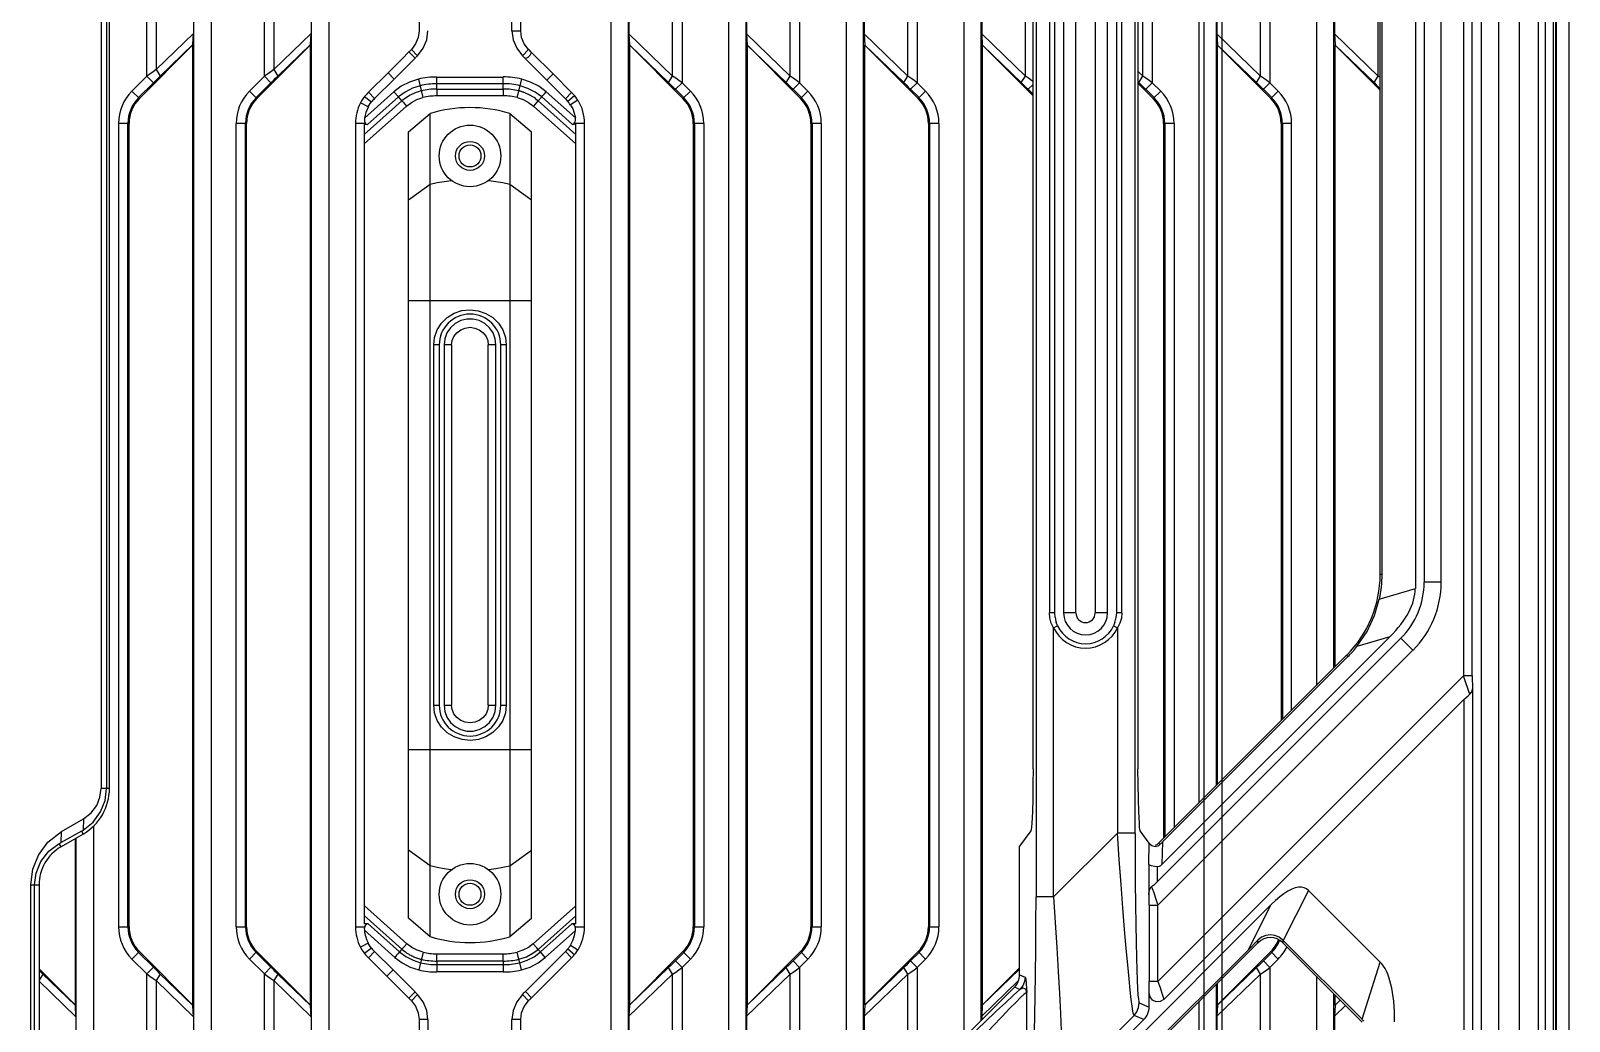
# Model space of a CAD drawing. Header units: millimetres. Extents: x -3132 to 28633, y 682 to 5849.
# Drawn here: x 25386 to 25560.9, y 2404.3 to 2517 of the extents above; entities that cross this region are included whole.
import ezdxf

# ---------------------------------------------------------------- set-up
doc = ezdxf.new("R2010")
doc.units = ezdxf.units.MM

# ---------------------------------------------------------------- blocks, each defined once
blk = doc.blocks.new('rtjg')
at = {"linetype": 'Continuous'}
for p, q in [((18739.39, 1763.81), (18739.39, 2763.81)), ((18736.69, 2026.71), (18736.69, 2500.91)), ((18737.58, 2500.5), (18737.58, 2027.12)), ((18737.87, 2027.12), (18737.87, 2500.5)), ((18733.7, 2496.98), (18733.7, 2030.64)), ((18731.37, 2031.98), (18731.37, 2495.64)), ((18729.37, 2494.41), (18729.37, 2033.21)), ((18678.76, 2431.12), (18678.76, 2096.5)), ((18690.02, 2103.73), (18690.02, 2423.89)), ((18572.44, 2418.77), (18572.44, 2108.85)), ((18573.06, 2418.77), (18573.06, 2108.85)), ((18728.37, 2121.65), (18728.37, 2405.97)), ((18721.89, 2396.04), (18721.89, 2131.58)), ((18722.89, 2395.32), (18722.89, 2132.3)), ((18643.79, 2258.81), (18643.79, 2053.72)), ((18645.78, 2055.71), (18645.78, 2257.99)), ((18657.16, 2256.52), (18657.16, 2067.09)), ((18659.15, 2069.08), (18659.15, 2255.85)), ((18718.1, 2133.2), (18718.1, 2254.72)), ((18582.99, 2019.79), (18582.99, 2251.81)), ((18584.99, 2018.72), (18584.99, 2251.81)), ((18596.36, 2019.79), (18596.36, 2251.81)), ((18598.36, 2018.72), (18598.36, 2251.81)), ((18630.42, 2251.81), (18630.42, 2040.35)), ((18632.41, 2042.34), (18632.41, 2251.81)), ((18670.53, 2252.06), (18670.53, 2080.46)), ((18672.52, 2082.45), (18672.52, 2251.81)), ((18697.27, 2251.81), (18697.27, 2107.2)), ((18699.26, 2109.19), (18699.26, 2251.81)), ((18710.64, 2251.81), (18710.64, 2120.57)), ((18712.63, 2122.56), (18712.63, 2251.81)), ((18573.39, 2108.85), (18573.39, 2249.82)), ((18678.43, 2111.08), (18678.43, 2241.54)), ((18690.35, 2241.54), (18690.35, 2111.08)), ((18724.83, 2132.3), (18724.83, 2234.73)), ((18727.37, 2234.4), (18727.37, 2121.65)), ((18577.64, 2189.87), (18577.64, 2225.54)), ((18591.01, 2189.87), (18591.01, 2225.54)), ((18637.43, 2189.9), (18637.43, 2225.5)), ((18638.5, 2226.27), (18638.5, 2189.13)), ((18650.8, 2189.9), (18650.8, 2225.5)), ((18651.87, 2226.27), (18651.87, 2189.13)), ((18664.17, 2189.9), (18664.17, 2225.5)), ((18665.24, 2226.27), (18665.24, 2189.13)), ((18677.54, 2189.9), (18677.54, 2225.5)), ((18690.91, 2189.9), (18690.91, 2225.5)), ((18691.98, 2226.27), (18691.98, 2189.13)), ((18704.28, 2189.9), (18704.28, 2225.5)), ((18705.35, 2226.27), (18705.35, 2189.13)), ((18578.71, 2224.76), (18578.71, 2190.64)), ((18592.08, 2224.76), (18592.08, 2190.64)), ((18582.95, 2220.67), (18582.95, 2194.74)), ((18596.32, 2220.67), (18596.32, 2194.74)), ((18608.61, 2220.36), (18608.61, 2195.05)), ((18619.16, 2195.05), (18619.16, 2220.35)), ((18620.16, 2195.05), (18620.16, 2220.36)), ((18632.47, 2220.71), (18632.47, 2194.7)), ((18645.84, 2220.71), (18645.84, 2194.7)), ((18659.21, 2220.71), (18659.21, 2194.7)), ((18672.58, 2220.71), (18672.58, 2194.7)), ((18699.32, 2220.71), (18699.32, 2194.7)), ((18712.69, 2220.71), (18712.69, 2194.7)), ((18680.27, 2218.81), (18680.27, 2128.81)), ((18680.89, 2128.81), (18680.89, 2218.81)), ((18681.89, 2218.81), (18681.89, 2128.81)), ((18683.3, 2128.81), (18683.3, 2218.81)), ((18685.47, 2218.81), (18685.47, 2128.81)), ((18686.89, 2128.81), (18686.89, 2218.81)), ((18687.89, 2218.81), (18687.89, 2128.81)), ((18688.51, 2128.81), (18688.51, 2218.81)), ((18717.89, 2133.2), (18717.89, 2206.46)), ((18717.65, 2189.9), (18717.65, 2204.93)), ((18582.95, 2194.74), (18578.71, 2190.64)), ((18582.88, 2193.48), (18582.95, 2194.74)), ((18596.32, 2194.74), (18592.08, 2190.64)), ((18596.25, 2193.48), (18596.32, 2194.74)), ((18619.16, 2195.05), (18620.16, 2195.05)), ((18637.43, 2189.9), (18632.47, 2194.7)), ((18632.47, 2194.7), (18632.54, 2193.43)), ((18650.8, 2189.9), (18645.84, 2194.7)), ((18645.84, 2194.7), (18645.91, 2193.43)), ((18664.17, 2189.9), (18659.21, 2194.7)), ((18659.21, 2194.7), (18659.28, 2193.43)), ((18677.54, 2189.9), (18672.58, 2194.7)), ((18672.58, 2194.7), (18672.65, 2193.43)), ((18704.28, 2189.9), (18699.32, 2194.7)), ((18699.32, 2194.7), (18699.39, 2193.43)), ((18717.65, 2189.9), (18712.69, 2194.7)), ((18712.69, 2194.7), (18712.76, 2193.43)), ((18576.79, 2187.34), (18582.85, 2193.4)), ((18579.17, 2189.9), (18582.88, 2193.48)), ((18582.85, 2193.4), (18582.88, 2193.48)), ((18582.85, 2193.4), (18582.85, 2084.22)), ((18590.16, 2187.34), (18596.22, 2193.4)), ((18592.54, 2189.9), (18596.25, 2193.48)), ((18596.22, 2193.4), (18596.25, 2193.48)), ((18596.22, 2193.4), (18596.22, 2084.22)), ((18607.44, 2192.64), (18608.14, 2191.93)), ((18608.42, 2192.21), (18607.72, 2192.91)), ((18620.35, 2192.21), (18621.05, 2192.92)), ((18623.83, 2190.14), (18621.39, 2192.59)), ((18632.55, 2193.43), (18636.97, 2189.16)), ((18632.56, 2193.41), (18638.61, 2187.34)), ((18632.56, 2084.22), (18632.56, 2193.41)), ((18645.92, 2193.43), (18650.34, 2189.16)), ((18645.93, 2193.41), (18651.98, 2187.34)), ((18645.93, 2084.22), (18645.93, 2193.41)), ((18659.29, 2193.43), (18663.71, 2189.16)), ((18659.3, 2193.41), (18665.35, 2187.34)), ((18659.3, 2084.22), (18659.3, 2193.41)), ((18672.66, 2193.43), (18677.08, 2189.16)), ((18672.67, 2193.41), (18678.43, 2187.64)), ((18672.67, 2084.22), (18672.67, 2193.41)), ((18699.4, 2193.43), (18703.82, 2189.16)), ((18699.41, 2193.41), (18705.46, 2187.34)), ((18699.41, 2109.33), (18699.41, 2193.41)), ((18712.77, 2193.43), (18717.19, 2189.16)), ((18712.78, 2193.41), (18717.89, 2188.29)), ((18712.78, 2122.7), (18712.78, 2193.41)), ((18578.71, 2190.64), (18579.17, 2189.9)), ((18592.08, 2190.64), (18592.54, 2189.9)), ((18620.68, 2191.88), (18623.12, 2189.43)), ((18690.91, 2189.9), (18690.35, 2190.45)), ((18577.64, 2189.87), (18575.95, 2188.18)), ((18576.7, 2187.44), (18578.39, 2189.12)), ((18578.39, 2189.12), (18577.64, 2189.87)), ((18591.01, 2189.87), (18589.32, 2188.18)), ((18590.07, 2187.44), (18591.76, 2189.12)), ((18591.76, 2189.12), (18591.01, 2189.87)), ((18605.07, 2190.26), (18602.84, 2188.05)), ((18603.54, 2187.33), (18605.78, 2189.56)), ((18605.78, 2189.56), (18605.07, 2190.26)), ((18608.53, 2189.56), (18609.04, 2187.46)), ((18618.16, 2189.01), (18610.61, 2189.01)), ((18610.61, 2188.41), (18610.61, 2189.01)), ((18610.62, 2189.79), (18618.16, 2189.79)), ((18618.16, 2188.41), (18618.16, 2189.01)), ((18619.76, 2187.45), (18620.28, 2189.55)), ((18623.12, 2189.43), (18623.83, 2190.14)), ((18623.12, 2189.43), (18625.24, 2187.31)), ((18625.95, 2188.03), (18623.83, 2190.14)), ((18636.97, 2189.16), (18637.43, 2189.9)), ((18638.5, 2189.13), (18637.76, 2188.39)), ((18639.45, 2188.18), (18638.5, 2189.13)), ((18650.34, 2189.16), (18650.8, 2189.9)), ((18651.87, 2189.13), (18651.13, 2188.39)), ((18652.82, 2188.18), (18651.87, 2189.13)), ((18663.71, 2189.16), (18664.17, 2189.9)), ((18665.24, 2189.13), (18664.5, 2188.39)), ((18666.19, 2188.18), (18665.24, 2189.13)), ((18677.08, 2189.16), (18677.54, 2189.9)), ((18678.43, 2188.94), (18677.87, 2188.39)), ((18690.35, 2189.08), (18692.09, 2187.34)), ((18690.45, 2189.16), (18690.91, 2189.9)), ((18691.98, 2189.13), (18691.24, 2188.39)), ((18692.93, 2188.18), (18691.98, 2189.13)), ((18703.82, 2189.16), (18704.28, 2189.9)), ((18705.35, 2189.13), (18704.61, 2188.39)), ((18706.3, 2188.18), (18705.35, 2189.13)), ((18717.19, 2189.16), (18717.65, 2189.9)), ((18717.89, 2189.74), (18717.65, 2189.9)), ((18575.95, 2188.18), (18576.79, 2187.34)), ((18589.32, 2188.18), (18590.16, 2187.34)), ((18602.36, 2183.23), (18606.64, 2187.07)), ((18602.4, 2187.56), (18603.19, 2186.95)), ((18605.73, 2188.1), (18602.41, 2185.12)), ((18606.24, 2187.52), (18602.73, 2184.37)), ((18603.54, 2187.33), (18602.84, 2188.05)), ((18605.73, 2188.1), (18606.24, 2187.52)), ((18606.64, 2187.07), (18606.24, 2187.52)), ((18606.64, 2187.07), (18606.79, 2186.91)), ((18606.79, 2186.91), (18607.16, 2186.49)), ((18610.61, 2188.41), (18618.16, 2188.41)), ((18618.17, 2187.63), (18610.61, 2187.63)), ((18622, 2186.91), (18621.62, 2186.49)), ((18622.14, 2187.08), (18622, 2186.91)), ((18622.14, 2187.08), (18622.54, 2187.52)), ((18622.14, 2187.08), (18626.42, 2183.25)), ((18626.04, 2184.39), (18622.54, 2187.52)), ((18626.37, 2185.15), (18623.06, 2188.11)), ((18625.24, 2187.31), (18625.95, 2188.03)), ((18625.5, 2187.04), (18626.26, 2187.68)), ((18626.67, 2187.14), (18625.82, 2186.61)), ((18637.76, 2188.39), (18638.71, 2187.44)), ((18638.61, 2187.34), (18639.45, 2188.18)), ((18651.13, 2188.39), (18652.08, 2187.44)), ((18651.98, 2187.34), (18652.82, 2188.18)), ((18664.5, 2188.39), (18665.45, 2187.44)), ((18665.35, 2187.34), (18666.19, 2188.18)), ((18677.87, 2188.39), (18678.43, 2187.83)), ((18691.24, 2188.39), (18692.19, 2187.44)), ((18692.09, 2187.34), (18692.93, 2188.18)), ((18704.61, 2188.39), (18705.56, 2187.44)), ((18705.46, 2187.34), (18706.3, 2188.18)), ((18602.82, 2186.38), (18601.93, 2186.84)), ((18602.36, 2182.18), (18607.16, 2186.49)), ((18607.39, 2183.54), (18609.85, 2185.64)), ((18609.85, 2091.98), (18609.85, 2185.64)), ((18618.92, 2185.65), (18621.39, 2183.55)), ((18618.92, 2185.65), (18618.92, 2091.97)), ((18621.62, 2186.49), (18626.42, 2182.2)), ((18575.62, 2184.51), (18574.44, 2184.51)), ((18574.44, 2093.11), (18574.44, 2184.51)), ((18575.49, 2093.11), (18575.49, 2184.51)), ((18575.62, 2093.11), (18575.62, 2184.51)), ((18588.99, 2184.51), (18587.81, 2184.51)), ((18587.81, 2093.11), (18587.81, 2184.51)), ((18588.86, 2093.11), (18588.86, 2184.51)), ((18588.99, 2093.11), (18588.99, 2184.51)), ((18602.5, 2184.51), (18601.36, 2184.51)), ((18601.36, 2184.51), (18601.36, 2093.11)), ((18602.36, 2184.43), (18602.73, 2184.37)), ((18602.36, 2184.43), (18602.36, 2093.45)), ((18607.39, 2094.07), (18607.39, 2183.54)), ((18621.39, 2094.06), (18621.39, 2183.55)), ((18626.04, 2184.39), (18626.42, 2184.46)), ((18627.42, 2184.51), (18626.25, 2184.51)), ((18626.42, 2093.43), (18626.42, 2184.46)), ((18627.42, 2093.11), (18627.42, 2184.5)), ((18640.97, 2184.51), (18639.78, 2184.51)), ((18639.78, 2184.51), (18639.78, 2093.11)), ((18639.92, 2184.51), (18639.92, 2093.11)), ((18640.97, 2184.51), (18640.97, 2093.11)), ((18654.34, 2184.51), (18653.15, 2184.51)), ((18653.15, 2184.51), (18653.15, 2093.11)), ((18653.29, 2184.51), (18653.29, 2093.11)), ((18654.34, 2184.51), (18654.34, 2093.11)), ((18667.71, 2184.51), (18666.52, 2184.51)), ((18666.52, 2184.51), (18666.52, 2093.11)), ((18666.66, 2184.51), (18666.66, 2093.11)), ((18667.71, 2184.51), (18667.71, 2093.11)), ((18694.45, 2184.51), (18693.26, 2184.51)), ((18693.26, 2184.51), (18693.26, 2103.19)), ((18693.4, 2184.51), (18693.4, 2103.33)), ((18694.45, 2184.51), (18694.45, 2104.38)), ((18707.82, 2184.51), (18706.63, 2184.51)), ((18706.63, 2184.51), (18706.63, 2116.56)), ((18706.77, 2184.51), (18706.77, 2116.7)), ((18707.82, 2117.75), (18707.82, 2184.51)), ((18607.39, 2175.81), (18609.85, 2177.58)), ((18618.92, 2177.59), (18621.39, 2175.82)), ((18621.39, 2164.34), (18607.39, 2164.34)), ((18610.89, 2159.31), (18610.27, 2159.31)), ((18610.27, 2118.31), (18610.27, 2159.31)), ((18610.89, 2159.31), (18610.89, 2118.31)), ((18612.3, 2159.31), (18611.44, 2159.31)), ((18611.44, 2159.31), (18611.44, 2118.31)), ((18612.3, 2159.31), (18612.3, 2118.31)), ((18617.34, 2159.31), (18616.47, 2159.31)), ((18616.47, 2118.31), (18616.47, 2159.31)), ((18617.34, 2118.31), (18617.34, 2159.31)), ((18618.51, 2159.31), (18617.89, 2159.31)), ((18617.89, 2118.31), (18617.89, 2159.31)), ((18618.51, 2159.31), (18618.51, 2118.31)), ((18718.1, 2133.2), (18717.89, 2133.2)), ((18717.79, 2130.38), (18721.89, 2131.58)), ((18724.83, 2132.3), (18722.89, 2132.3)), ((18680.89, 2128.81), (18680.27, 2128.81)), ((18680.32, 2128.24), (18680.27, 2128.81)), ((18680.49, 2127.67), (18680.32, 2128.24)), ((18680.76, 2127.13), (18680.49, 2127.67)), ((18680.93, 2128.29), (18680.89, 2128.81)), ((18681.21, 2127.34), (18681.05, 2127.75)), ((18683.3, 2128.81), (18681.89, 2128.81)), ((18686.89, 2128.81), (18685.47, 2128.81)), ((18687.72, 2127.74), (18687.57, 2127.34)), ((18687.89, 2128.81), (18687.85, 2128.29)), ((18688.51, 2128.81), (18687.89, 2128.81)), ((18688.29, 2127.67), (18688.02, 2127.13)), ((18688.46, 2128.23), (18688.29, 2127.67)), ((18688.51, 2128.81), (18688.46, 2128.23)), ((18680.76, 2127.13), (18681.21, 2127.34)), ((18680.76, 2096.5), (18680.76, 2127.13)), ((18687.57, 2127.34), (18688.02, 2127.13)), ((18688.02, 2127.13), (18688.02, 2103.76)), ((18692.57, 2098.26), (18720.25, 2125.94)), ((18718.99, 2126.09), (18693.08, 2100.18)), ((18718.99, 2126.09), (18715.24, 2124.99)), ((18720.25, 2125.94), (18721.62, 2124.57)), ((18721.62, 2124.57), (18692.62, 2095.57)), ((18692.68, 2102.61), (18714.08, 2124.01)), ((18714.08, 2124.01), (18714.23, 2123.85)), ((18693.14, 2102.76), (18714.23, 2123.85)), ((18692.62, 2086.9), (18727.37, 2121.65)), ((18728.37, 2121.65), (18727.37, 2121.65)), ((18727.64, 2120.86), (18727.37, 2121.65)), ((18728.42, 2034.83), (18728.42, 2120.48)), ((18728.42, 2120.35), (18728.42, 2120.48)), ((18728.42, 2120.35), (18728.42, 2120.48)), ((18727.42, 2118.96), (18693.28, 2084.82)), ((18727.42, 2118.96), (18727.42, 2034.29)), ((18728.1, 2119.57), (18728.3, 2119.84)), ((18610.27, 2118.31), (18610.89, 2118.31)), ((18611.44, 2118.31), (18612.3, 2118.31)), ((18616.47, 2118.31), (18617.34, 2118.31)), ((18617.89, 2118.31), (18618.51, 2118.31)), ((18607.39, 2113.28), (18621.39, 2113.28)), ((18573.39, 2108.85), (18572.44, 2108.85)), ((18567.94, 2103.94), (18570.44, 2105.39)), ((18570.44, 2105.39), (18570.4, 2104.09)), ((18570.39, 2103.65), (18567.89, 2102.21)), ((18570.2, 2103.98), (18567.9, 2102.71)), ((18567.9, 2102.71), (18567.94, 2103.94)), ((18569.48, 2103.13), (18569.48, 2084.22)), ((18569.62, 2019.79), (18569.62, 2103.21)), ((18570.2, 2103.98), (18570.39, 2103.65)), ((18571.62, 2018.72), (18571.62, 2104.6)), ((18678.18, 2104.03), (18676.89, 2102.28)), ((18680.76, 2096.5), (18688.02, 2103.76)), ((18690.02, 2103.76), (18688.02, 2103.76)), ((18691.63, 2102.62), (18690.6, 2104.03)), ((18567.67, 2102.58), (18567.9, 2102.71)), ((18567.89, 2102.21), (18567.67, 2102.58)), ((18609.85, 2100.04), (18607.39, 2101.81)), ((18621.39, 2101.8), (18618.92, 2100.02)), ((18676.89, 2087.64), (18676.89, 2102.28)), ((18691.58, 2100.25), (18691.63, 2102.62)), ((18691.77, 2102.48), (18691.92, 2102.37)), ((18692.32, 2102.26), (18692.64, 2102.33)), ((18692.68, 2102.61), (18692.88, 2102.49)), ((18693.14, 2102.76), (18693.08, 2100.18)), ((18691.58, 2100.25), (18691.58, 2096.75)), ((18692.57, 2098.26), (18692.57, 2099.94)), ((18564.44, 2097.88), (18565.39, 2097.88)), ((18564.44, 1996.7), (18564.44, 2097.88)), ((18564.87, 1996.7), (18564.87, 2097.88)), ((18565.39, 2097.88), (18565.39, 1996.7)), ((18680.76, 2096.5), (18678.76, 2096.5)), ((18691.58, 2096.75), (18691.58, 2096.88)), ((18691.58, 2096.87), (18691.58, 2096.75)), ((18692.36, 2096.36), (18692.62, 2095.57)), ((18709.75, 2097.25), (18706.87, 2091.54)), ((18709.75, 2097.25), (18717.9, 2089.1)), ((18607.2, 2091.17), (18602.36, 2095.51)), ((18606.65, 2090.55), (18602.36, 2094.39)), ((18620.39, 2010.52), (18705.46, 2095.59)), ((18626.42, 2095.49), (18621.58, 2091.16)), ((18626.42, 2094.37), (18622.13, 2090.54)), ((18691.63, 2095.57), (18692.62, 2095.57)), ((18691.63, 2095.57), (18691.63, 2086.9)), ((18692.62, 2086.9), (18692.62, 2095.57)), ((18702.9, 2090.5), (18705.46, 2095.59)), ((18574.44, 2093.11), (18575.62, 2093.11)), ((18587.81, 2093.11), (18588.99, 2093.11)), ((18601.36, 2093.11), (18602.41, 2093.11)), ((18602.8, 2093.45), (18602.36, 2093.45)), ((18602.38, 2092.72), (18605.83, 2089.62)), ((18602.8, 2093.45), (18606.38, 2090.24)), ((18609.85, 2091.98), (18607.39, 2094.07)), ((18621.39, 2094.06), (18618.92, 2091.97)), ((18622.4, 2090.24), (18625.97, 2093.43)), ((18622.95, 2089.61), (18626.4, 2092.69)), ((18626.42, 2093.43), (18625.97, 2093.43)), ((18626.36, 2093.11), (18627.42, 2093.11)), ((18639.78, 2093.11), (18640.97, 2093.11)), ((18653.15, 2093.11), (18654.34, 2093.11)), ((18666.52, 2093.11), (18667.71, 2093.11)), ((18602.82, 2091.24), (18601.93, 2090.78)), ((18603.19, 2090.67), (18602.4, 2090.05)), ((18606.65, 2090.55), (18606.8, 2090.71)), ((18606.8, 2090.71), (18607.2, 2091.17)), ((18621.98, 2090.71), (18621.58, 2091.16)), ((18622.13, 2090.54), (18621.98, 2090.71)), ((18622.74, 2010.34), (18703.24, 2090.84)), ((18703.99, 2091.29), (18622.97, 2010.27)), ((18625.82, 2091), (18626.67, 2090.48)), ((18703.99, 2091.29), (18703.99, 2091.6)), ((18706.82, 2091.59), (18706.82, 2091.29)), ((18715.84, 2082.27), (18706.82, 2091.29)), ((18706.87, 2091.54), (18715.83, 2082.58)), ((18576.79, 2090.28), (18575.95, 2089.44)), ((18575.95, 2089.44), (18577.64, 2087.75)), ((18578.39, 2088.5), (18576.7, 2090.18)), ((18582.85, 2084.22), (18576.79, 2090.28)), ((18590.16, 2090.28), (18589.32, 2089.44)), ((18589.32, 2089.44), (18591.01, 2087.75)), ((18591.76, 2088.5), (18590.07, 2090.18)), ((18596.22, 2084.22), (18590.16, 2090.28)), ((18603.54, 2090.28), (18602.85, 2089.56)), ((18602.85, 2089.56), (18604.93, 2087.49)), ((18605.64, 2088.2), (18603.54, 2090.28)), ((18606.65, 2090.55), (18606.38, 2090.24)), ((18609.05, 2090.22), (18608.56, 2088.2)), ((18608.78, 2089.43), (18608.85, 2089.41)), ((18610.61, 2090.04), (18618.17, 2090.04)), ((18618.16, 2089.21), (18610.61, 2089.21)), ((18610.61, 2089.21), (18610.61, 2088.8)), ((18618.16, 2089.21), (18618.16, 2088.8)), ((18620.24, 2088.21), (18619.75, 2090.22)), ((18625.24, 2090.3), (18620.69, 2085.75)), ((18621.39, 2085.04), (18625.94, 2089.59)), ((18622.13, 2090.54), (18622.4, 2090.24)), ((18622.95, 2089.61), (18622.4, 2090.24)), ((18625.24, 2090.3), (18625.94, 2089.59)), ((18625.5, 2090.58), (18626.26, 2089.94)), ((18638.61, 2090.28), (18632.56, 2084.22)), ((18638.71, 2090.18), (18637.76, 2089.23)), ((18637.76, 2089.23), (18638.5, 2088.49)), ((18638.5, 2088.49), (18639.45, 2089.44)), ((18639.45, 2089.44), (18638.61, 2090.28)), ((18651.98, 2090.28), (18645.93, 2084.22)), ((18652.08, 2090.18), (18651.13, 2089.23)), ((18651.13, 2089.23), (18651.87, 2088.49)), ((18651.87, 2088.49), (18652.82, 2089.44)), ((18652.82, 2089.44), (18651.98, 2090.28)), ((18665.35, 2090.28), (18659.3, 2084.22)), ((18665.45, 2090.18), (18664.5, 2089.23)), ((18664.5, 2089.23), (18665.24, 2088.49)), ((18665.24, 2088.49), (18666.19, 2089.44)), ((18666.19, 2089.44), (18665.35, 2090.28)), ((18705.46, 2090.28), (18699.41, 2084.22)), ((18705.56, 2090.18), (18704.61, 2089.23)), ((18704.61, 2089.23), (18705.35, 2088.49)), ((18705.35, 2088.49), (18706.3, 2089.44)), ((18706.3, 2089.44), (18705.46, 2090.28)), ((18715.83, 2082.58), (18717.9, 2089.1)), ((18569.48, 2084.22), (18565.39, 2088.31)), ((18565.8, 2087.72), (18565.39, 2087.05)), ((18569.51, 2084.14), (18565.8, 2087.72)), ((18577.64, 2087.75), (18578.39, 2088.5)), ((18577.64, 2052.08), (18577.64, 2087.75)), ((18579.17, 2087.72), (18578.71, 2086.98)), ((18582.88, 2084.14), (18579.17, 2087.72)), ((18591.01, 2087.75), (18591.76, 2088.5)), ((18591.01, 2052.08), (18591.01, 2087.75)), ((18592.54, 2087.72), (18592.08, 2086.98)), ((18596.25, 2084.14), (18592.54, 2087.72)), ((18605.64, 2088.2), (18604.93, 2087.49)), ((18604.93, 2087.49), (18607.43, 2084.99)), ((18608.14, 2085.7), (18605.64, 2088.2)), ((18610.61, 2088.8), (18618.16, 2088.8)), ((18618.16, 2087.97), (18610.62, 2087.97)), ((18632.47, 2082.92), (18637.43, 2087.71)), ((18636.97, 2088.46), (18632.54, 2084.19)), ((18637.43, 2087.71), (18636.97, 2088.46)), ((18637.43, 2052.12), (18637.43, 2087.71)), ((18638.5, 2088.49), (18638.5, 2051.34)), ((18645.84, 2082.92), (18650.8, 2087.71)), ((18650.34, 2088.46), (18645.91, 2084.19)), ((18650.8, 2087.71), (18650.34, 2088.46)), ((18650.8, 2060.73), (18650.8, 2087.71)), ((18651.87, 2088.49), (18651.87, 2061.8)), ((18659.21, 2082.92), (18664.17, 2087.71)), ((18663.71, 2088.46), (18659.28, 2084.19)), ((18664.17, 2087.71), (18663.71, 2088.46)), ((18664.17, 2074.1), (18664.17, 2087.71)), ((18665.24, 2088.49), (18665.24, 2075.17)), ((18676.89, 2088.27), (18672.65, 2084.19)), ((18676.89, 2088.44), (18672.67, 2084.22)), ((18676.89, 2087.64), (18677.51, 2087.38)), ((18699.32, 2082.92), (18704.28, 2087.71)), ((18703.82, 2088.46), (18699.39, 2084.19)), ((18704.28, 2087.71), (18703.82, 2088.46)), ((18704.28, 2052.12), (18704.28, 2087.71)), ((18705.35, 2088.49), (18705.35, 2051.34)), ((18710.64, 2087.47), (18710.64, 2018.72)), ((18565.39, 2086.93), (18569.58, 2082.88)), ((18578.71, 2086.98), (18582.95, 2082.88)), ((18578.71, 2086.98), (18578.71, 2052.85)), ((18592.08, 2086.98), (18596.32, 2082.88)), ((18592.08, 2086.98), (18592.08, 2052.85)), ((18608.14, 2085.7), (18607.43, 2084.99)), ((18608.42, 2085.41), (18607.72, 2084.7)), ((18620.35, 2085.41), (18621.05, 2084.7)), ((18620.69, 2085.75), (18621.39, 2085.04)), ((18625.47, 2035.39), (18676.3, 2086.23)), ((18672.58, 2082.92), (18676.74, 2086.94)), ((18676.92, 2085.97), (18676.3, 2086.23)), ((18677.72, 2074.88), (18677.72, 2085.64)), ((18691.61, 2083.98), (18691.61, 2085.62)), ((18692.62, 2086.9), (18691.63, 2086.9)), ((18699.26, 2019.79), (18699.26, 2086.56)), ((18699.41, 2084.22), (18699.41, 2086.71)), ((18712.63, 2019.79), (18712.63, 2085.48)), ((18569.48, 2084.22), (18569.51, 2084.14)), ((18569.58, 2082.88), (18569.51, 2084.14)), ((18582.85, 2084.22), (18582.88, 2084.14)), ((18582.95, 2082.88), (18582.88, 2084.14)), ((18596.22, 2084.22), (18596.25, 2084.14)), ((18596.32, 2082.88), (18596.25, 2084.14)), ((18632.54, 2084.19), (18632.47, 2082.92)), ((18632.56, 2084.22), (18632.54, 2084.19)), ((18645.91, 2084.19), (18645.84, 2082.92)), ((18645.93, 2084.22), (18645.91, 2084.19)), ((18659.28, 2084.19), (18659.21, 2082.92)), ((18659.3, 2084.22), (18659.28, 2084.19)), ((18672.65, 2084.19), (18672.58, 2082.92)), ((18672.67, 2084.22), (18672.65, 2084.19)), ((18690.48, 2084.45), (18690.49, 2084.44)), ((18690.49, 2084.44), (18691.61, 2083.98)), ((18697.27, 2084.57), (18697.27, 2018.72)), ((18699.39, 2084.19), (18699.32, 2082.92)), ((18699.41, 2084.22), (18699.39, 2084.19)), ((18712.76, 2084.19), (18712.69, 2082.92)), ((18712.69, 2082.92), (18713.96, 2084.15)), ((18713.36, 2084.76), (18712.76, 2084.19)), ((18712.78, 2084.22), (18712.76, 2084.19)), ((18712.78, 2084.22), (18712.78, 2085.33)), ((18569.58, 2082.88), (18569.58, 2056.95)), ((18691.03, 2082.57), (18574.07, 1965.61)), ((18582.95, 2082.88), (18582.95, 2056.95)), ((18596.32, 2082.88), (18596.32, 2056.95)), ((18609.61, 2082.57), (18608.61, 2082.57)), ((18608.61, 2082.57), (18608.61, 2057.26)), ((18609.61, 2082.57), (18609.61, 2057.26)), ((18620.16, 2082.57), (18619.16, 2082.57)), ((18619.16, 2057.26), (18619.16, 2082.57)), ((18620.16, 2057.26), (18620.16, 2082.57)), ((18632.47, 2082.92), (18632.47, 2056.91)), ((18645.84, 2082.92), (18645.84, 2056.91)), ((18659.21, 2082.92), (18659.21, 2069.14)), ((18672.58, 2082.92), (18672.58, 2082.51)), ((18681.7, 2074.82), (18689.91, 2083.03)), ((18691.03, 2082.57), (18689.91, 2083.03)), ((18699.32, 2082.92), (18699.32, 2056.91)), ((18712.69, 2082.92), (18712.69, 2056.91))]:
    blk.add_line(p, q, dxfattribs=at)
for points in [[(18608.61, 2195.05), (18608.51, 2194.29), (18608.21, 2193.56), (18607.72, 2192.91)], [(18608.42, 2192.21), (18609.08, 2193.06), (18609.48, 2194.03), (18609.61, 2195.05)], [(18619.16, 2195.05), (18619.3, 2194.03), (18619.7, 2193.07), (18620.35, 2192.21)], [(18621.05, 2192.92), (18620.56, 2193.57), (18620.26, 2194.29), (18620.16, 2195.05)], [(18607.44, 2192.64), (18606.63, 2191.83), (18605.84, 2191.04), (18605.07, 2190.26)], [(18620.68, 2191.88), (18621, 2192.03), (18621.24, 2192.27), (18621.39, 2192.59)], [(18645.92, 2193.4), (18645.92, 2193.41), (18645.92, 2193.42), (18645.92, 2193.43)], [(18659.29, 2193.4), (18659.29, 2193.41), (18659.29, 2193.42), (18659.29, 2193.43)], [(18672.66, 2193.4), (18672.66, 2193.41), (18672.66, 2193.42), (18672.66, 2193.43)], [(18699.4, 2193.4), (18699.4, 2193.41), (18699.4, 2193.42), (18699.4, 2193.43)], [(18712.77, 2193.4), (18712.77, 2193.41), (18712.77, 2193.42), (18712.77, 2193.43)], [(18578.71, 2190.64), (18578.36, 2190.39), (18578, 2190.13), (18577.64, 2189.87)], [(18592.08, 2190.64), (18591.73, 2190.39), (18591.37, 2190.13), (18591.01, 2189.87)], [(18605.78, 2189.56), (18606.57, 2190.35), (18607.35, 2191.14), (18608.14, 2191.93)], [(18578.39, 2189.12), (18578.66, 2189.39), (18578.92, 2189.65), (18579.17, 2189.9)], [(18591.76, 2189.12), (18592.03, 2189.39), (18592.29, 2189.65), (18592.54, 2189.9)], [(18608.53, 2189.56), (18607.51, 2189.22), (18606.57, 2188.73), (18605.73, 2188.1)], [(18608.71, 2188.8), (18607.84, 2188.51), (18607.01, 2188.08), (18606.24, 2187.52)], [(18610.61, 2189.01), (18610.62, 2189.23), (18610.62, 2189.79)], [(18618.16, 2189.01), (18618.16, 2189.23), (18618.16, 2189.79)], [(18622.54, 2187.52), (18621.8, 2188.07), (18620.97, 2188.5), (18620.09, 2188.79)], [(18623.06, 2188.11), (18622.22, 2188.73), (18621.28, 2189.22), (18620.28, 2189.55)], [(18636.97, 2189.16), (18637.23, 2188.91), (18637.49, 2188.65), (18637.76, 2188.39)], [(18638.5, 2189.13), (18638.14, 2189.4), (18637.78, 2189.65), (18637.43, 2189.9)], [(18650.34, 2189.16), (18650.6, 2188.91), (18650.86, 2188.65), (18651.13, 2188.39)], [(18651.87, 2189.13), (18651.51, 2189.4), (18651.15, 2189.65), (18650.8, 2189.9)], [(18663.71, 2189.16), (18663.97, 2188.91), (18664.23, 2188.65), (18664.5, 2188.39)], [(18665.24, 2189.13), (18664.88, 2189.4), (18664.52, 2189.65), (18664.17, 2189.9)], [(18677.08, 2189.16), (18677.34, 2188.91), (18677.6, 2188.65), (18677.87, 2188.39)], [(18678.43, 2189.27), (18678.25, 2189.4), (18677.89, 2189.65), (18677.54, 2189.9)], [(18690.45, 2189.16), (18690.71, 2188.91), (18690.97, 2188.65), (18691.24, 2188.39)], [(18691.98, 2189.13), (18691.62, 2189.4), (18691.26, 2189.65), (18690.91, 2189.9)], [(18703.82, 2189.16), (18704.08, 2188.91), (18704.34, 2188.65), (18704.61, 2188.39)], [(18705.35, 2189.13), (18704.99, 2189.4), (18704.63, 2189.65), (18704.28, 2189.9)], [(18717.19, 2189.16), (18717.45, 2188.91), (18717.71, 2188.65), (18717.89, 2188.47)], [(18602.4, 2187.56), (18602.22, 2187.32), (18602.07, 2187.08), (18601.93, 2186.84)], [(18602.82, 2186.38), (18602.93, 2186.57), (18603.05, 2186.76), (18603.19, 2186.95)], [(18608.85, 2188.22), (18608.16, 2187.99), (18607.57, 2187.71), (18607.07, 2187.4), (18606.64, 2187.07)], [(18607.16, 2186.49), (18607.73, 2186.9), (18608.36, 2187.23), (18609.04, 2187.46)], [(18610.61, 2188.41), (18610.61, 2188.2), (18610.61, 2187.63)], [(18618.16, 2188.41), (18618.16, 2188.2), (18618.17, 2187.63)], [(18619.76, 2187.45), (18620.44, 2187.23), (18621.06, 2186.9), (18621.62, 2186.49)], [(18622.14, 2187.08), (18621.97, 2187.21), (18621.82, 2187.33), (18621.67, 2187.44), (18621.53, 2187.53), (18621.4, 2187.61), (18621.28, 2187.68), (18621.17, 2187.74), (18621.06, 2187.8), (18620.96, 2187.85), (18620.86, 2187.89), (18620.77, 2187.93), (18620.69, 2187.97), (18620.61, 2188), (18620.53, 2188.03), (18620.46, 2188.06), (18620.4, 2188.08), (18620.34, 2188.1), (18620.28, 2188.12), (18620.23, 2188.13), (18620.19, 2188.15), (18620.14, 2188.16), (18620.1, 2188.17), (18620.06, 2188.18), (18620.02, 2188.19), (18619.98, 2188.2), (18619.95, 2188.21)], [(18622.54, 2187.52), (18622.68, 2187.69), (18622.86, 2187.89), (18623.06, 2188.11)], [(18625.24, 2187.31), (18625.33, 2187.23), (18625.42, 2187.13), (18625.5, 2187.04)], [(18625.83, 2186.6), (18625.72, 2186.75), (18625.62, 2186.9), (18625.5, 2187.04)], [(18626.26, 2187.68), (18626.16, 2187.8), (18626.05, 2187.92), (18625.95, 2188.03)], [(18626.67, 2187.14), (18626.55, 2187.32), (18626.41, 2187.5), (18626.26, 2187.68)], [(18602.41, 2185.12), (18602.39, 2184.93), (18602.4, 2184.76), (18602.44, 2184.62), (18602.5, 2184.51)], [(18625.83, 2186.6), (18626.07, 2186.15), (18626.25, 2185.66), (18626.37, 2185.15)], [(18626.35, 2184.7), (18626.38, 2184.83), (18626.38, 2184.98), (18626.37, 2185.15)], [(18602.5, 2184.51), (18602.57, 2184.44), (18602.65, 2184.4), (18602.73, 2184.37)], [(18626.04, 2184.39), (18626.12, 2184.41), (18626.19, 2184.46), (18626.25, 2184.51)], [(18626.25, 2184.51), (18626.31, 2184.6), (18626.35, 2184.7)], [(18609.85, 2177.58), (18610.65, 2177.77), (18611.45, 2177.92), (18612.26, 2178.03)], [(18616.52, 2178.03), (18617.33, 2177.92), (18618.13, 2177.78), (18618.92, 2177.59)], [(18610.27, 2159.31), (18610.36, 2160.17), (18610.67, 2161.04), (18611.16, 2161.79), (18611.81, 2162.43), (18612.6, 2162.91), (18613.47, 2163.21), (18614.41, 2163.31)], [(18614.41, 2163.31), (18615.33, 2163.2), (18616.2, 2162.9), (18616.98, 2162.42), (18617.63, 2161.78), (18618.11, 2161.02), (18618.42, 2160.15), (18618.51, 2159.31)], [(18617.34, 2159.31), (18617.26, 2160), (18617.01, 2160.67), (18616.6, 2161.26), (18616.07, 2161.74), (18615.43, 2162.07), (18614.74, 2162.24), (18614.03, 2162.24), (18613.34, 2162.07), (18612.71, 2161.74), (18612.18, 2161.26), (18611.77, 2160.67), (18611.52, 2160), (18611.44, 2159.31)], [(18612.3, 2159.31), (18612.37, 2159.8), (18612.57, 2160.28), (18612.89, 2160.7), (18613.33, 2161.03), (18613.84, 2161.23), (18614.39, 2161.31), (18614.94, 2161.23), (18615.45, 2161.03), (18615.88, 2160.7), (18616.21, 2160.28), (18616.41, 2159.8), (18616.47, 2159.31)], [(18715.24, 2124.99), (18716.4, 2126.72), (18717.24, 2128.54), (18717.79, 2130.38)], [(18728.1, 2119.57), (18728.02, 2119.78), (18727.86, 2120.21), (18727.64, 2120.86)], [(18728.37, 2121.65), (18728.37, 2121.12), (18728.38, 2120.68), (18728.39, 2120.38), (18728.4, 2120.27)], [(18727.42, 2118.96), (18727.67, 2119.2), (18727.9, 2119.4), (18728.1, 2119.57)], [(18728.3, 2119.84), (18728.39, 2120.12), (18728.42, 2120.35)], [(18614.41, 2114.31), (18613.48, 2114.41), (18612.6, 2114.7), (18611.81, 2115.19), (18611.15, 2115.83), (18610.67, 2116.59), (18610.36, 2117.46), (18610.27, 2118.31)], [(18611.44, 2118.31), (18611.52, 2117.62), (18611.77, 2116.95), (18612.18, 2116.36), (18612.71, 2115.88), (18613.35, 2115.55), (18614.04, 2115.38), (18614.74, 2115.38), (18615.43, 2115.55), (18616.06, 2115.88), (18616.6, 2116.36), (18617.01, 2116.95), (18617.26, 2117.62), (18617.34, 2118.31)], [(18616.47, 2118.31), (18616.41, 2117.82), (18616.21, 2117.34), (18615.88, 2116.92), (18615.45, 2116.59), (18614.94, 2116.38), (18614.39, 2116.31), (18613.84, 2116.39), (18613.33, 2116.59), (18612.89, 2116.92), (18612.57, 2117.34), (18612.37, 2117.82), (18612.3, 2118.31)], [(18618.51, 2118.31), (18618.41, 2117.45), (18618.11, 2116.59), (18617.63, 2115.84), (18616.99, 2115.2), (18616.2, 2114.72), (18615.34, 2114.42), (18614.41, 2114.31)], [(18678.43, 2111.08), (18678.41, 2109.33), (18678.38, 2107.65), (18678.34, 2106.18), (18678.27, 2104.9)], [(18690.51, 2104.9), (18690.44, 2106.18), (18690.39, 2107.64), (18690.36, 2109.32), (18690.35, 2111.08)], [(18570.4, 2104.09), (18571.53, 2105.01), (18572.38, 2106.18), (18572.89, 2107.49), (18573.06, 2108.85)], [(18570.44, 2105.39), (18571.32, 2106.07), (18571.94, 2106.91), (18572.31, 2107.85), (18572.44, 2108.85)], [(18678.27, 2104.9), (18678.24, 2104.44), (18678.21, 2104.15), (18678.18, 2104.03)], [(18690.6, 2104.03), (18690.57, 2104.15), (18690.54, 2104.44), (18690.51, 2104.9)], [(18564.44, 2097.88), (18564.67, 2099.65), (18565.31, 2101.26), (18566.39, 2102.72), (18567.94, 2103.94)], [(18689.91, 2083.03), (18689.85, 2083.16), (18689.77, 2083.5), (18689.68, 2084.06), (18689.58, 2084.85), (18689.46, 2085.89), (18689.33, 2087.19), (18689.18, 2088.78), (18689.01, 2090.65), (18688.83, 2092.81), (18688.63, 2095.25), (18688.43, 2097.93), (18688.22, 2100.78), (18688.02, 2103.76)], [(18690.02, 2103.73), (18690.02, 2100.91), (18690.04, 2098.19), (18690.06, 2095.66), (18690.09, 2093.36), (18690.13, 2091.34), (18690.17, 2089.62), (18690.21, 2088.19), (18690.26, 2087.02), (18690.3, 2086.09), (18690.35, 2085.38), (18690.39, 2084.88), (18690.44, 2084.58), (18690.48, 2084.45)], [(18564.87, 2097.88), (18565.04, 2099.2), (18565.58, 2100.54), (18566.48, 2101.7), (18567.67, 2102.58)], [(18691.63, 2102.62), (18691.65, 2102.6), (18691.7, 2102.56), (18691.77, 2102.48)], [(18691.92, 2102.37), (18692.02, 2102.32), (18692.32, 2102.26)], [(18692.64, 2102.33), (18692.72, 2102.37), (18692.8, 2102.43), (18692.88, 2102.49)], [(18612.26, 2099.59), (18611.45, 2099.7), (18610.65, 2099.85), (18609.85, 2100.04)], [(18618.92, 2100.02), (18618.13, 2099.84), (18617.33, 2099.7), (18616.52, 2099.58)], [(18692.57, 2099.94), (18692.21, 2099.97), (18691.89, 2100.04), (18691.67, 2100.13), (18691.58, 2100.25)], [(18693.08, 2100.18), (18692.92, 2100.05), (18692.75, 2099.97), (18692.57, 2099.94)], [(18691.69, 2097.39), (18691.71, 2097.43), (18691.89, 2097.65)], [(18692.57, 2098.26), (18692.33, 2098.02), (18692.1, 2097.82), (18691.89, 2097.65)], [(18691.89, 2097.65), (18691.98, 2097.45), (18692.14, 2097.01), (18692.36, 2096.36)], [(18678.29, 2076.24), (18678.33, 2076.45), (18678.38, 2076.89), (18678.44, 2077.55), (18678.49, 2078.48), (18678.54, 2079.68), (18678.58, 2081.2), (18678.63, 2083.05), (18678.67, 2085.23), (18678.71, 2087.73), (18678.74, 2090.51), (18678.75, 2093.47), (18678.76, 2096.5)], [(18680.76, 2096.5), (18680.95, 2093.59), (18681.12, 2090.74), (18681.28, 2088.03), (18681.41, 2085.51), (18681.53, 2083.25), (18681.62, 2081.27), (18681.68, 2079.58), (18681.73, 2078.17), (18681.76, 2077.02), (18681.76, 2076.13), (18681.76, 2075.47), (18681.73, 2075.04), (18681.7, 2074.82)], [(18691.58, 2096.88), (18691.61, 2097.13), (18691.69, 2097.39)], [(18691.63, 2095.57), (18691.63, 2096.11), (18691.62, 2096.55), (18691.61, 2096.84), (18691.6, 2096.96)], [(18709.75, 2097.25), (18709.51, 2097.43), (18709.25, 2097.55), (18708.95, 2097.61), (18708.61, 2097.6), (18708.23, 2097.52), (18707.83, 2097.37), (18707.4, 2097.15), (18706.95, 2096.86), (18706.48, 2096.51), (18705.98, 2096.08), (18705.46, 2095.59)], [(18602.41, 2093.11), (18602.38, 2092.99), (18602.37, 2092.86), (18602.38, 2092.72)], [(18602.8, 2093.45), (18602.63, 2093.41), (18602.5, 2093.29), (18602.41, 2093.11)], [(18625.82, 2091.01), (18626.1, 2091.54), (18626.29, 2092.1), (18626.4, 2092.69)], [(18626.36, 2093.11), (18626.27, 2093.29), (18626.14, 2093.4), (18625.97, 2093.43)], [(18626.4, 2092.69), (18626.4, 2092.84), (18626.39, 2092.98), (18626.36, 2093.11)], [(18601.93, 2090.78), (18602.07, 2090.53), (18602.23, 2090.29), (18602.4, 2090.05)], [(18603.19, 2090.67), (18603.05, 2090.86), (18602.93, 2091.05), (18602.82, 2091.24)], [(18609.05, 2090.22), (18608.38, 2090.44), (18607.76, 2090.76), (18607.2, 2091.17)], [(18621.58, 2091.16), (18621.03, 2090.76), (18620.41, 2090.44), (18619.75, 2090.22)], [(18625.5, 2090.58), (18625.55, 2090.64), (18625.59, 2090.69), (18625.63, 2090.74), (18625.66, 2090.79), (18625.7, 2090.83), (18625.73, 2090.87), (18625.75, 2090.91), (18625.78, 2090.94), (18625.8, 2090.98), (18625.82, 2091.01)], [(18703.99, 2091.6), (18703.61, 2091.22), (18703.24, 2090.84)], [(18705.41, 2092.18), (18704.87, 2092.11), (18704.39, 2091.91), (18703.99, 2091.6)], [(18706.82, 2091.59), (18706.41, 2091.91), (18705.92, 2092.11), (18705.41, 2092.18)], [(18606.38, 2090.24), (18606.23, 2090.08), (18606.04, 2089.86), (18605.83, 2089.62)], [(18605.83, 2089.62), (18606.66, 2089.01), (18607.58, 2088.53), (18608.56, 2088.2)], [(18606.38, 2090.24), (18607.1, 2089.71), (18607.91, 2089.3), (18608.76, 2089.01)], [(18606.65, 2090.55), (18606.86, 2090.38), (18607.05, 2090.24), (18607.22, 2090.12), (18607.38, 2090.02), (18607.52, 2089.93), (18607.66, 2089.86), (18607.78, 2089.8), (18607.89, 2089.75), (18608, 2089.7), (18608.09, 2089.66), (18608.18, 2089.62), (18608.27, 2089.59), (18608.34, 2089.56), (18608.41, 2089.54), (18608.48, 2089.51), (18608.54, 2089.5), (18608.59, 2089.48), (18608.65, 2089.46), (18608.7, 2089.45), (18608.74, 2089.44), (18608.78, 2089.43)], [(18610.61, 2089.21), (18610.61, 2089.43), (18610.61, 2090.04)], [(18618.16, 2089.21), (18618.17, 2089.43), (18618.17, 2089.72), (18618.17, 2090.04)], [(18619.95, 2089.41), (18620.8, 2089.7), (18621.52, 2090.09), (18622.13, 2090.54)], [(18620.05, 2089.02), (18620.89, 2089.3), (18621.68, 2089.7), (18622.4, 2090.24)], [(18620.24, 2088.21), (18621.22, 2088.53), (18622.13, 2089.01), (18622.95, 2089.61)], [(18625.5, 2090.58), (18625.41, 2090.48), (18625.33, 2090.39), (18625.24, 2090.3)], [(18625.94, 2089.59), (18626.05, 2089.7), (18626.16, 2089.82), (18626.26, 2089.94)], [(18626.26, 2089.94), (18626.41, 2090.12), (18626.55, 2090.3), (18626.67, 2090.48)], [(18637.76, 2089.23), (18637.49, 2088.96), (18637.23, 2088.71), (18636.97, 2088.46)], [(18651.13, 2089.23), (18650.86, 2088.96), (18650.6, 2088.71), (18650.34, 2088.46)], [(18664.5, 2089.23), (18664.23, 2088.96), (18663.97, 2088.71), (18663.71, 2088.46)], [(18704.61, 2089.23), (18704.34, 2088.96), (18704.08, 2088.71), (18703.82, 2088.46)], [(18565.8, 2087.72), (18565.55, 2087.97), (18565.39, 2088.13)], [(18577.64, 2087.75), (18578, 2087.49), (18578.36, 2087.23), (18578.71, 2086.98)], [(18579.17, 2087.72), (18578.92, 2087.97), (18578.66, 2088.23), (18578.39, 2088.5)], [(18591.01, 2087.75), (18591.37, 2087.49), (18591.73, 2087.23), (18592.08, 2086.98)], [(18592.54, 2087.72), (18592.29, 2087.97), (18592.03, 2088.23), (18591.76, 2088.5)], [(18610.61, 2088.8), (18610.61, 2088.58), (18610.62, 2087.97)], [(18618.16, 2088.8), (18618.16, 2088.58), (18618.16, 2087.97)], [(18637.43, 2087.71), (18637.78, 2087.96), (18638.14, 2088.22), (18638.5, 2088.49)], [(18650.8, 2087.71), (18651.15, 2087.96), (18651.51, 2088.22), (18651.87, 2088.49)], [(18664.17, 2087.71), (18664.52, 2087.96), (18664.88, 2088.22), (18665.24, 2088.49)], [(18677.51, 2087.38), (18677.44, 2086.87), (18677.24, 2086.39), (18676.92, 2085.97)], [(18677.51, 2087.38), (18677.58, 2087.18), (18677.65, 2086.6), (18677.72, 2085.64)], [(18704.28, 2087.71), (18704.63, 2087.96), (18704.99, 2088.22), (18705.35, 2088.49)], [(18609.61, 2082.57), (18609.48, 2083.59), (18609.08, 2084.56), (18608.42, 2085.41)], [(18620.35, 2085.41), (18619.7, 2084.55), (18619.3, 2083.59), (18619.16, 2082.57)], [(18661.32, 2070.87), (18663.58, 2073.12), (18665.77, 2075.29), (18667.84, 2077.33), (18669.75, 2079.19), (18671.45, 2080.84), (18672.95, 2082.27), (18674.23, 2083.49), (18675.31, 2084.5), (18676.21, 2085.33), (18676.92, 2085.97)], [(18677.72, 2085.64), (18677.62, 2085.59), (18677.38, 2085.4), (18677, 2085.05), (18676.48, 2084.53), (18675.79, 2083.83), (18674.91, 2082.91), (18673.82, 2081.75), (18672.51, 2080.34), (18670.96, 2078.64), (18669.17, 2076.67), (18667.16, 2074.44), (18664.99, 2072.01), (18662.73, 2069.46)], [(18677.72, 2085.64), (18677.58, 2086.02), (18677.3, 2086.14), (18676.92, 2085.97)], [(18691.61, 2085.62), (18691.62, 2085.8), (18691.62, 2086.01), (18691.63, 2086.27), (18691.63, 2086.57), (18691.63, 2086.9)], [(18693.28, 2084.82), (18692.89, 2084.59), (18692.43, 2084.55), (18692.01, 2084.75), (18691.72, 2085.13), (18691.61, 2085.63)], [(18692.62, 2086.9), (18692.86, 2086.2), (18693.06, 2085.57), (18693.2, 2085.09), (18693.28, 2084.82)], [(18607.72, 2084.7), (18608.21, 2084.06), (18608.51, 2083.33), (18608.61, 2082.57)], [(18620.16, 2082.57), (18620.26, 2083.33), (18620.56, 2084.05), (18621.05, 2084.7)], [(18689.91, 2083.03), (18690.22, 2083.44), (18690.42, 2083.92), (18690.49, 2084.44)]]:
    blk.add_lwpolyline(points, dxfattribs=at)
for centre, radius in [((18614.39, 2180.81), 3.5), ((18614.39, 2180.81), 1.65), ((18614.39, 2180.81), 1.25), ((18614.39, 2096.81), 3.5), ((18614.39, 2096.81), 1.65), ((18614.39, 2096.81), 1.25)]:
    blk.add_circle(centre, radius, dxfattribs=at)
for centre, radius, start, end in [((18663.73, 2136.19), 79.72, 134.6361, 134.9204), ((18663.73, 2136.19), 78.72, 134.6312, 134.9204), ((18564.9, 2136.08), 78.9, 45.0075, 45.3499), ((18564.9, 2136.08), 79.9, 45.0071, 45.344), ((18610.5, 2181.47), 8.32, 89.2033, 103.7548), ((18610.5, 2181.47), 7.54, 89.165, 103.7546), ((18618.28, 2181.47), 8.33, 76.1272, 90.8609), ((18618.28, 2181.47), 7.55, 76.1267, 90.8992), ((18579.62, 2184.51), 5.19, 135, 180), ((18579.62, 2184.51), 4.13, 135, 180), ((18579.62, 2184.51), 4, 135, 180), ((18592.99, 2184.51), 5.19, 135, 180), ((18592.99, 2184.51), 4.13, 135, 180), ((18592.99, 2184.51), 4, 135, 180), ((18606.27, 2184.52), 4.93, 134.2072, 141.8099), ((18606.27, 2184.52), 3.93, 134.1844, 141.8102), ((18610.5, 2181.47), 6.94, 89.0858, 103.7546), ((18610.5, 2181.47), 6.16, 89.0345, 103.7551), ((18618.28, 2181.47), 6.95, 76.1267, 90.9897), ((18618.28, 2181.47), 6.17, 76.1259, 91.0419), ((18622.42, 2184.51), 5, 359.8876, 31.6532), ((18635.78, 2184.51), 4, 0, 45.0007), ((18635.78, 2184.51), 4.13, 0, 45), ((18635.78, 2184.51), 5.19, 0, 45), ((18649.15, 2184.51), 4, 0, 45.0007), ((18649.15, 2184.51), 4.13, 0, 45), ((18649.15, 2184.51), 5.19, 0, 45), ((18662.52, 2184.51), 4, 0, 45.0007), ((18662.52, 2184.51), 4.13, 0, 45), ((18662.52, 2184.51), 5.19, 0, 45), ((18689.26, 2184.51), 4, 0, 45.0007), ((18689.26, 2184.51), 4.13, 0, 45), ((18689.26, 2184.51), 5.19, 0, 45), ((18702.63, 2184.51), 4, 0, 45.0007), ((18702.63, 2184.51), 4.13, 0, 45), ((18702.63, 2184.51), 5.19, 0, 45), ((18606.36, 2184.51), 5, 152.2931, 180), ((18606.36, 2184.51), 4, 152.2143, 171.2372), ((18614.39, 2159.31), 3.5, 0, 180), ((18704.89, 2133.2), 13, 315, 0), ((18713.89, 2132.3), 9, 315, 0), ((18713.89, 2132.3), 10.94, 315, 0), ((18684.39, 2128.81), 3.5, 188.5024, 197.695), ((18684.39, 2128.81), 2.5, 180, 0), ((18684.39, 2128.81), 1.09, 180, 0), ((18684.39, 2128.81), 3.5, 342.1825, 351.465), ((18684.39, 2128.81), 4, 204.7657, 335.2343), ((18684.39, 2128.81), 3.5, 204.7657, 335.2343), ((18614.39, 2118.31), 3.5, 180, 0), ((18567.39, 2108.85), 6, 300, 0), ((18570.39, 2097.88), 5, 120, 180), ((18579.62, 2093.11), 5.19, 180, 225), ((18579.62, 2093.11), 4.13, 180, 225), ((18579.62, 2093.11), 4, 180, 225), ((18592.99, 2093.11), 5.19, 180, 225), ((18592.99, 2093.11), 4.13, 180, 225), ((18592.99, 2093.11), 4, 180, 225), ((18606.36, 2093.11), 5, 180, 207.7183), ((18606.36, 2093.11), 4, 185.5818, 207.7857), ((18622.42, 2093.11), 5, 328.2865, 0.0076), ((18635.78, 2093.11), 4, 314.9993, 0), ((18635.78, 2093.11), 4.13, 315, 0), ((18635.78, 2093.11), 5.19, 315, 360), ((18649.15, 2093.11), 4, 314.9993, 0), ((18649.15, 2093.11), 4.13, 315, 0), ((18649.15, 2093.11), 5.19, 315, 360), ((18662.52, 2093.11), 4, 314.9993, 0), ((18662.52, 2093.11), 4.13, 315, 0), ((18662.52, 2093.11), 5.19, 315, 360), ((18606.27, 2093.1), 3.93, 218.1898, 225.8156), ((18702.63, 2093.11), 4, 314.9993, 338.1203), ((18702.63, 2093.11), 4.13, 315, 337.7316), ((18702.63, 2093.11), 5.19, 315, 333.9862), ((18606.27, 2093.1), 4.93, 218.1904, 225.9341), ((18610.5, 2096.15), 7.34, 256.2454, 270.8543), ((18610.5, 2096.15), 6.94, 256.2454, 270.9177), ((18610.5, 2096.15), 6.11, 256.2451, 270.9699), ((18618.28, 2096.15), 6.94, 269.0094, 283.8732), ((18618.28, 2096.15), 7.35, 269.0774, 283.8732), ((18618.28, 2096.15), 6.11, 268.9535, 283.8739), ((18610.5, 2096.15), 8.18, 256.2456, 270.8143), ((18618.28, 2096.15), 8.18, 269.1203, 283.8734), ((18663.72, 2141.43), 78.71, 225.0755, 225.3705), ((18564.89, 2141.54), 78.9, 314.653, 315.0021), ((18663.72, 2141.43), 79.71, 225.0747, 225.3655), ((18564.89, 2141.54), 79.9, 314.6588, 315.0021)]:
    blk.add_arc(centre, radius, start, end, dxfattribs=at)
for centre, major_axis, ratio, start_param, end_param in [((18614.41, 2167.86), (0, -18.45), 0.92139, 2.872896, 3.412762), ((18705.12, 2133.2), (12.99, 0), 0.999848, -0.219114, 0), ((18701.76, 2126.86), (19.96, 5.85), 0.432615, -0.669232, -0.126038), ((18705.2, 2132.88), (-9.03, 9.03), 0.99939, -3.141593, -3.022282), ((18567.61, 2108.66), (4.09, -3.45), 0.998479, -0.365395, -0.322218), ((18692.12, 2103.17), (0.683, -0.41), 0.999353, -0.770402, -0.244737), ((18692.62, 2102.17), (1.02, 1.06), 0.029169, 1.001635, 1.283477), ((18614.41, 2109.76), (0, -18.45), 0.92139, -0.27117, 0.268696), ((18705.41, 2089.88), (0, -2), 0.998783, 2.356803, 3.926382), ((18709.46, 2065.88), (7.55, 23.77), 0.280674, -0.723541, -0.14431), ((18674.89, 2087.64), (-1.85, 0.77), 0.999286, 2.749146, 3.534039), ((18689.61, 2083.98), (1.85, -0.77), 0.999286, -0.392447, 0.392447), ((18715.11, 2083.66), (-5.56, 5.62), 0.032515, -4.551027, -4.510551)]:
    blk.add_ellipse(centre, major_axis=major_axis, ratio=ratio, start_param=start_param, end_param=end_param, dxfattribs=at)
blk = doc.blocks.new('*U107')
blk.add_blockref('rtjg', (-18489.39, -2267.31))
blk = doc.blocks.new('*U108')
at = {"color": 0, "linetype": 'ByBlock', "lineweight": -2, "transparency": 16777216}
blk.add_blockref('*U107', (2000, 0), dxfattribs=at)
blk = doc.blocks.new('hfnv')
at = {"color": 114, "linetype": 'Continuous', "true_color": 0x139b48}
for p, q in [((20749.48, 6507.59), (20749.48, 7504.59)), ((20751.48, 7504.59), (20751.48, 6507.59)), ((20789.48, 7504.59), (20789.48, 6507.59)), ((20787.48, 6610.7), (20787.48, 7401.47))]:
    blk.add_line(p, q, dxfattribs=at)
blk = doc.blocks.new('*U116')
blk.add_blockref('hfnv', (-20547.98, -7013.09))
blk = doc.blocks.new('*U117')
at = {"color": 0, "linetype": 'ByBlock', "lineweight": -2, "transparency": 16777216}
blk.add_blockref('*U116', (2000, 0), dxfattribs=at)

msp = doc.modelspace()

# ---------------------------------------------------------------- block references
for name, p in [('*U117', (23317.901, 2592.128)), ('*U108', (23310.901, 2589.228))]:
    msp.add_blockref(name, p)

doc.saveas('drawing.dxf')
